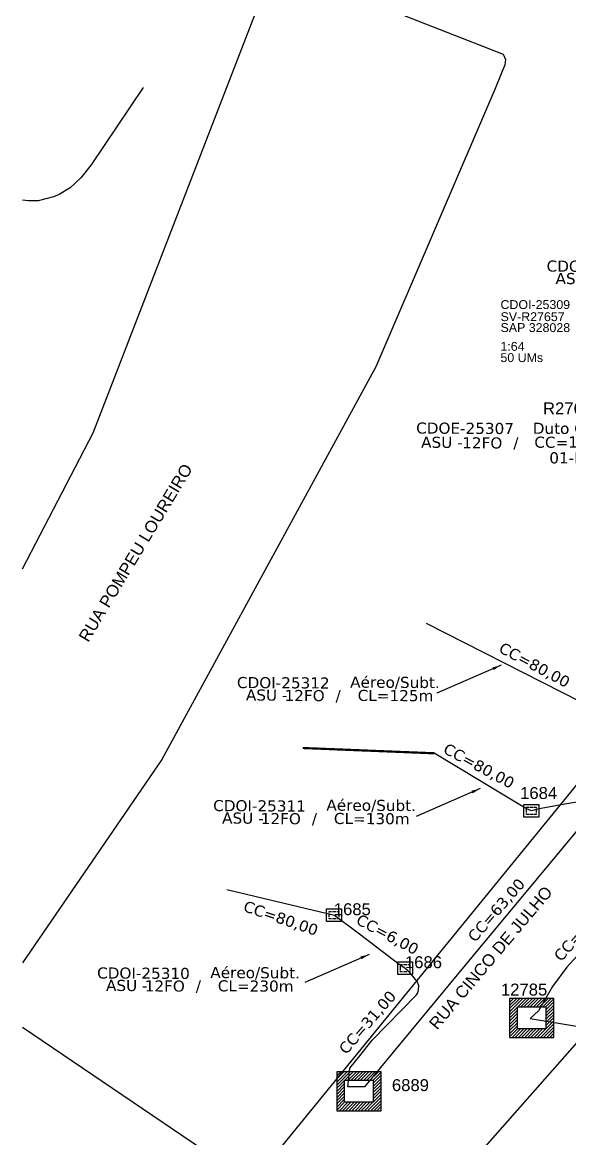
# Model space of a CAD drawing. Extents: x -89 to 1637, y 705 to 1299.
# Drawn here: x 328 to 451.4, y 837.3 to 1089 of the extents above; entities that cross this region are included whole.
import ezdxf
from ezdxf.enums import TextEntityAlignment as Align

# ---------------------------------------------------------------- set-up
doc = ezdxf.new("R2010")
doc.units = 0
for name, color, linetype in [('10.1-Caixas Subterrâneas', 5, 'Continuous'), ('CAP a instalar', 1, 'Continuous'), ('celulas gpon', 7, 'Continuous'), ('label_cabos', 7, 'Continuous'), ('Legenda', 1, 'Continuous'), ('locais', 7, 'Continuous'), ('locais legendas', 7, 'Continuous'), ('QUADRA', 7, 'Continuous'), ('surveys legendas', 7, 'Continuous')]:
    doc.layers.add(name, color=color, linetype=linetype)
doc.layers.add("20.0-LEGENDA DOS CDO'S", color=1, linetype='Continuous', lineweight=0)
doc.layers.add('Segmento Logradouro Texto', color=7, linetype='Continuous', lineweight=0)
doc.layers.add('EXTRA', color=50, linetype='Continuous', plot=False)
doc.styles.add('ARIAL', font='arial.ttf')
doc.styles.add('DIGICADE', font='arial.ttf')
doc.styles.add('siredit', font='verdana.ttf')
doc.styles.get("Standard").update_dxf_attribs({"font": 'arial.ttf'})
doc.dimstyles.new('CC', dxfattribs={"dimtxt": 1, "dimasz": 2, "dimexe": 0.18, "dimexo": 0.0625, "dimgap": 0.09, "dimtad": 0, "dimdec": 0, "dimrnd": 1, "dimzin": 0, "dimdsep": 46, "dimtxsty": 'siredit', "dimblk": 'NONE', "dimcen": 0, "dimse1": 1, "dimse2": 1, "dimsd1": 1, "dimsd2": 1, "dimclrt": 7, "dimadec": 0, "dimazin": 0, "dimtfac": 1, "dimtdec": 0, "dimtofl": 0, "dimtmove": 0, "dimatfit": 3, "dimfxl": 0, "dimtolj": 1, "dimtzin": 0, "dimarcsym": 0})

# ---------------------------------------------------------------- blocks, each defined once
blk = doc.blocks.new('MANHOLE_MS')
at = {"color": 0}
for p, q in [((-0.00000604, 0.00000542), (0.00000646, 0.00000542)), ((-0.00000604, -0.00000529), (-0.00000604, 0.00000542)), ((0.00000646, 0.00000542), (0.00000646, -0.00000529)), ((0.00000646, -0.00000529), (-0.00000604, -0.00000529))]:
    blk.add_line(p, q, dxfattribs=at)
for points in [[(-0.00000381, 0.00000234, 0), (-0.00000381, 0.00000319, 0), (-0.00000198, 0.00000319, 0)], [(-0.00000381, -0.00000131, 0), (-0.00000381, 0.00000156, 0)], [(-0.00000121, 0.00000319, 0), (0.00000167, 0.00000319, 0)], [(0.00000244, 0.00000319, 0), (0.00000422, 0.00000319, 0), (0.00000422, 0.00000234, 0)], [(0.00000422, 0.00000156, 0), (0.00000422, -0.00000131, 0)], [(-0.00000198, -0.00000306, 0), (-0.00000381, -0.00000306, 0), (-0.00000381, -0.00000209, 0)], [(0.00000167, -0.00000306, 0), (-0.00000121, -0.00000306, 0)], [(0.00000422, -0.00000209, 0), (0.00000422, -0.00000306, 0), (0.00000244, -0.00000306, 0)]]:
    blk.add_polyline3d(points, dxfattribs=at)
blk = doc.blocks.new('*X65')
at = {"color": 0, "linetype": 'Continuous'}
for p, q in [((-1.25, 0.34099), (-0.49099, 1.1)), ((-1.25, 0.517767), (-0.667767, 1.1)), ((-1.25, 0.694544), (-0.844544, 1.1)), ((-1.25, 0.87132), (-1.02132, 1.1)), ((-1.25, 1.048097), (-1.198097, 1.1)), ((-0.789214, 0.625), (-0.314214, 1.1)), ((-0.612437, 0.625), (-0.137437, 1.1)), ((-0.43566, 0.625), (0.03934, 1.1)), ((-0.258883, 0.625), (0.216117, 1.1)), ((-0.082107, 0.625), (0.392893, 1.1)), ((0.09467, 0.625), (0.56967, 1.1)), ((0.271447, 0.625), (0.746447, 1.1)), ((0.448223, 0.625), (0.923223, 1.1)), ((0.625, 0.625), (1.1, 1.1)), ((0.801777, 0.625), (1.25, 1.073223)), ((0.8035, 0.449947), (1.25, 0.896447)), ((0.8035, 0.27317), (1.25, 0.71967)), ((-1.25, 0.164214), (-0.8035, 0.610714)), ((-1.25, -0.012563), (-0.8035, 0.433937)), ((-1.25, -0.18934), (-0.8035, 0.25716)), ((-1.25, -0.366117), (-0.8035, 0.080383)), ((0.8035, 0.096393), (1.25, 0.542893)), ((0.8035, -0.080383), (1.25, 0.366117)), ((0.8035, -0.25716), (1.25, 0.18934)), ((0.8035, -0.433937), (1.25, 0.012563)), ((-1.25, -0.542893), (-0.8035, -0.096393)), ((-1.25, -0.71967), (-0.8035, -0.27317)), ((-1.25, -0.896447), (-0.8035, -0.449947)), ((-1.25, -1.073223), (-0.801777, -0.625)), ((-1.1, -1.1), (-0.625, -0.625)), ((-0.923223, -1.1), (-0.448223, -0.625)), ((-0.746447, -1.1), (-0.271447, -0.625)), ((-0.56967, -1.1), (-0.09467, -0.625)), ((-0.392893, -1.1), (0.082107, -0.625)), ((-0.216117, -1.1), (0.258883, -0.625)), ((-0.03934, -1.1), (0.43566, -0.625)), ((0.137437, -1.1), (0.612437, -0.625)), ((0.314214, -1.1), (0.789214, -0.625)), ((0.49099, -1.1), (1.25, -0.34099)), ((0.667767, -1.1), (1.25, -0.517767)), ((0.8035, -0.610714), (1.25, -0.164214)), ((0.844544, -1.1), (1.25, -0.694544)), ((1.02132, -1.1), (1.25, -0.87132)), ((1.198097, -1.1), (1.25, -1.048097))]:
    blk.add_line(p, q, dxfattribs=at)
blk = doc.blocks.new('MANHOLE_MQ')
at = {"color": 0, "linetype": 'Continuous'}
for p, q in [((0.00000623, 0.00000569), (-0.00000627, 0.00000569)), ((-0.00000627, 0.00000569), (-0.00000627, -0.00000531)), ((-0.00000404, 0.00000331), (0.00000399, 0.00000331)), ((-0.00000404, -0.00000294), (-0.00000404, 0.00000331)), ((0.00000399, 0.00000331), (0.00000399, -0.00000294)), ((0.00000623, -0.00000531), (0.00000623, 0.00000569)), ((0.00000399, -0.00000294), (-0.00000404, -0.00000294)), ((0.00000399, -0.00000294), (0.00000399, -0.00000294)), ((-0.00000627, -0.00000531), (0.00000623, -0.00000531))]:
    blk.add_line(p, q, dxfattribs=at)
at = {"color": 0, "linetype": 'Continuous', "xscale": 5e-06, "yscale": 5e-06, "zscale": 1e-05}
blk.add_blockref('*X65', (-0.00000002, 0.00000019), dxfattribs=at)
blk = doc.blocks.new('LEGENDA DOS CABOS')
at = {"layer": 'EXTRA', "color": 0, "style": 'siredit'}
for tag, p in [('ID', (4.6, 0.97)), ('XX', (9.03, 0.97))]:
    blk.add_attdef(tag, text='', height=0.48, rotation=359.69, dxfattribs=at).set_placement(p, align=Align.MIDDLE_CENTER)
at = {"layer": 'Legenda', "color": 0, "style": 'siredit'}
for tag, p in [('TIPO_CABO', (1.31, 0)), ('CABO', (4.69, -0.05)), ('/', (6.81, -0.05)), ('METROS', (10.03, -0.05))]:
    blk.add_attdef(tag, text='', height=0.8, rotation=359.69, dxfattribs=at).set_placement(p, align=Align.MIDDLE_CENTER)
blk = doc.blocks.new('Inst CB DT OCUP CFOA-SM-ASU-120-S-12')
at = {"layer": 'label_cabos', "color": 0, "style": 'siredit'}
for tag, flags, p in [('ID_ATIVIDADE', 3, (1.31, 2.67)), ('FATOR', 1, (11.56, 2.55))]:
    blk.add_attdef(tag, text='', height=1, rotation=359.69, dxfattribs=dict(at, flags=flags)).set_placement(p, align=Align.MIDDLE_CENTER)
for tag, p in [('DESTINO_CABO', (3.13, 1.26)), ('TIPO_CABO', (13.11, 1.24)), ('TIPO_CABO', (1.26, 0)), ('CABO', (4.69, -0.05)), ('/', (7.71, -0.05)), ('LANCE', (10.91, 0)), ('UND', (15.96, 0)), ('FID', (13.15, -1.41))]:
    blk.add_attdef(tag, text='', height=1, rotation=359.69, dxfattribs=at).set_placement(p, align=Align.MIDDLE_CENTER)
blk.add_attdef('QTDE', (12.43, -0.47), '', height=1, rotation=359.69, dxfattribs=at)
blk = doc.blocks.new('_None')

msp = doc.modelspace()

# ---------------------------------------------------------------- linework, layer by layer
at = {"layer": 'CAP a instalar', "color": 8, "ltscale": 5}
for points in [[(541.51, 989.54), (520.54, 986.46), (506.99, 969.22), (491.7, 955), (472.95, 934.28), (470.7, 932.1), (468.3, 931.33), (465.67, 930.85), (463.34, 930.84), (460.93, 931.66), (459.62, 932.54), (458.41, 933.43), (419.09, 953.46), (419.09, 953.46)], [(541.51, 989.54), (521.04, 985.86), (508.74, 969.46), (467.06, 926.6), (461.49, 919.67), (458.49, 916.29), (454.43, 913.43), (454.43, 913.43), (450.29, 912.71), (444.17, 911.61), (442.69, 911.18), (441.27, 911.91), (420.86, 924.19)], [(463.68, 919.59), (429.62, 878.62), (405.13, 849.03), (405.13, 849.03), (401.43, 849.03), (401.84, 853.18), (404.07, 855.95), (406.88, 859.48), (406.88, 859.48), (416.91, 869.7), (416.91, 869.7), (417.15, 870.18), (417.34, 870.86), (417.38, 871.81), (417.03, 872.76), (415.4, 874.75), (414.27, 875.75), (412.97, 876.57), (403.99, 883.43), (398.41, 887.63), (374.15, 893.38)], [(475.33, 896.4), (463.56, 889.94), (450.72, 876), (447.55, 871.62), (444.34, 866.12), (442.49, 864.4)], [(442.49, 864.4), (498.3, 855.16)]]:
    msp.add_lwpolyline(points, dxfattribs=at)
at = {"layer": 'CAP a instalar', "color": 8, "ltscale": 5, "const_width": 0.5}
msp.add_lwpolyline([(420.86, 924.19), (391.25, 925.38)], dxfattribs=at)
at = {"layer": 'QUADRA'}
for points in [[(328.04, 965.79), (343.97, 996.46), (384.6, 1101.44), (385.7, 1104.21), (385.7, 1104.21), (406.23, 1093.63), (436.37, 1081.79), (436.94, 1080.63), (436.8, 1079.39), (434.69, 1074.2), (407.69, 1011.31), (359.5, 922.77), (328.04, 876.95)], [(328.04, 965.79), (343.97, 996.46), (384.6, 1101.44), (385.7, 1104.21), (385.7, 1104.21), (406.23, 1093.63), (436.37, 1081.79), (436.94, 1080.63), (436.8, 1079.39), (434.69, 1074.2), (407.69, 1011.31), (359.5, 922.77), (328.04, 876.95)], [(355.29, 1074.26), (343.56, 1056.82), (341.22, 1053.95), (338.81, 1051.69), (336.31, 1050.16), (335.09, 1049.64), (331.64, 1048.77), (329.41, 1048.7), (328.04, 1048.89)], [(355.29, 1074.26), (343.56, 1056.82), (341.22, 1053.95), (338.81, 1051.69), (336.31, 1050.16), (335.09, 1049.64), (331.64, 1048.77), (329.41, 1048.7), (328.04, 1048.89)], [(328.04, 862.43), (377.74, 828.8), (378.98, 828.35), (380.31, 828.51), (381.38, 829.3), (552.21, 1038.67), (552.14, 1039.9), (551.42, 1040.96), (512.2, 1074.26)], [(328.04, 862.43), (377.74, 828.8), (378.98, 828.35), (380.31, 828.51), (381.38, 829.3), (552.21, 1038.67), (552.14, 1039.9), (551.42, 1040.96), (512.2, 1074.26)], [(643.9, 986.55), (596.31, 1018.85), (594.94, 1018.72), (593.85, 1017.98), (458.08, 864.79), (412.17, 812.59), (412.01, 810.38), (412.01, 810.38), (412.87, 809.41), (446, 786.99)], [(643.9, 986.55), (596.31, 1018.85), (594.94, 1018.72), (593.85, 1017.98), (458.08, 864.79), (412.17, 812.59), (412.01, 810.38), (412.01, 810.38), (412.87, 809.41), (446, 786.99)]]:
    msp.add_lwpolyline(points, dxfattribs=at)

# ---------------------------------------------------------------- block references
at = {"layer": '10.1-Caixas Subterrâneas', "color": 30, "xscale": 799468.8857778955, "yscale": 799468.8857778955, "zscale": 799468.8857778955, "rotation": 180.000000000063}
for p in [(442.82, 864.7), (403.87, 848.16)]:
    msp.add_blockref('MANHOLE_MQ', p, dxfattribs=at)
at = {"layer": 'label_cabos', "color": 0, "lineweight": 0}
ref = msp.add_blockref('LEGENDA DOS CABOS', (446.04, 1029.9), dxfattribs=dict(at, xscale=2.5, yscale=2.5, zscale=2.5))
ref.add_attrib('ID', 'CDOI-25309', dxfattribs={"color": 0, "height": 2.5, "rotation": 359.69, "style": 'siredit'}).set_placement((456.64, 1033.98), align=Align.MIDDLE_CENTER)
ref.add_attrib('CABO', '12FO', dxfattribs={"color": 0, "height": 2.5, "rotation": 359.69, "style": 'siredit'}).set_placement((461.45, 1031.09), align=Align.MIDDLE_CENTER)
ref.add_attrib('METROS', 'CL=120m', dxfattribs={"color": 0, "height": 2.5, "rotation": 359.69, "style": 'siredit'}).set_placement((481.94, 1031.09), align=Align.MIDDLE_CENTER)
ref.add_attrib('XX', 'Aéreo/Subt.', dxfattribs={"color": 0, "height": 2.5, "rotation": 359.69, "style": 'siredit'}).set_placement((481.81, 1034.09), align=Align.MIDDLE_CENTER)
ref.add_attrib('/', '/', dxfattribs={"color": 0, "height": 2.5, "rotation": 359.69, "style": 'siredit'}).set_placement((469.02, 1031.09), align=Align.MIDDLE_CENTER)
ref.add_attrib('TIPO_CABO', 'ASU -', dxfattribs={"color": 0, "height": 2.5, "rotation": 359.69, "style": 'siredit'}).set_placement((452.89, 1031.21), align=Align.MIDDLE_CENTER)
ref = msp.add_blockref('Inst CB DT OCUP CFOA-SM-ASU-120-S-12', (419.99, 994.3), dxfattribs=dict(at, xscale=2.5, yscale=2.5, zscale=2.5))
ref.add_attrib('DESTINO_CABO', 'CDOE-25307', dxfattribs={"color": 0, "height": 2.5, "rotation": 359.69, "style": 'siredit'}).set_placement((427.81, 997.46), align=Align.MIDDLE_CENTER)
ref.add_attrib('CABO', '12FO', dxfattribs={"color": 0, "height": 2.5, "rotation": 359.69, "style": 'siredit'}).set_placement((431.7, 994.17), align=Align.MIDDLE_CENTER)
ref.add_attrib('TIPO_CABO', 'Duto Ocup.', dxfattribs={"color": 0, "height": 2.5, "rotation": 359.69, "style": 'siredit'}).set_placement((452.76, 997.42), align=Align.MIDDLE_CENTER)
ref.add_attrib('/', '/', dxfattribs={"color": 0, "height": 2.5, "rotation": 359.69, "style": 'siredit'}).set_placement((439.27, 994.17), align=Align.MIDDLE_CENTER)
ref.add_attrib('TIPO_CABO', 'ASU - ', dxfattribs={"color": 0, "height": 2.5, "rotation": 359.69, "style": 'siredit'}).set_placement((423.14, 994.29), align=Align.MIDDLE_CENTER)
ref.add_attrib('FID', '01-LC2', dxfattribs={"color": 0, "height": 2.5, "rotation": 359.69, "style": 'siredit'}).set_placement((452.85, 990.77), align=Align.MIDDLE_CENTER)
ref.add_attrib('LANCE', 'CC=', dxfattribs={"color": 0, "height": 2.5, "rotation": 359.69, "style": 'siredit'}).set_placement((447.26, 994.31), align=Align.MIDDLE_CENTER)
ref.add_attrib('QTDE', '110', (451.06, 993.12), dxfattribs={"color": 0, "height": 2.5, "rotation": 359.69, "style": 'siredit'})
ref.add_attrib('UND', 'm', dxfattribs={"color": 0, "height": 2.5, "rotation": 359.69, "style": 'siredit'}).set_placement((459.9, 994.31), align=Align.MIDDLE_CENTER)
ref = msp.add_blockref('LEGENDA DOS CABOS', (376.26, 936.01), dxfattribs=dict(at, xscale=2.5, yscale=2.5, zscale=2.5))
ref.add_attrib('ID', 'CDOI-25312', dxfattribs={"color": 0, "height": 2.5, "rotation": 359.69, "style": 'siredit'}).set_placement((386.85, 940.09), align=Align.MIDDLE_CENTER)
ref.add_attrib('CABO', '12FO', dxfattribs={"color": 0, "height": 2.5, "rotation": 359.69, "style": 'siredit'}).set_placement((391.66, 937.2), align=Align.MIDDLE_CENTER)
ref.add_attrib('METROS', 'CL=125m', dxfattribs={"color": 0, "height": 2.5, "rotation": 359.69, "style": 'siredit'}).set_placement((412.15, 937.2), align=Align.MIDDLE_CENTER)
ref.add_attrib('XX', 'Aéreo/Subt.', dxfattribs={"color": 0, "height": 2.5, "rotation": 359.69, "style": 'siredit'}).set_placement((412.02, 940.19), align=Align.MIDDLE_CENTER)
ref.add_attrib('/', '/', dxfattribs={"color": 0, "height": 2.5, "rotation": 359.69, "style": 'siredit'}).set_placement((399.23, 937.2), align=Align.MIDDLE_CENTER)
ref.add_attrib('TIPO_CABO', 'ASU -', dxfattribs={"color": 0, "height": 2.5, "rotation": 359.69, "style": 'siredit'}).set_placement((383.11, 937.32), align=Align.MIDDLE_CENTER)
ref = msp.add_blockref('LEGENDA DOS CABOS', (370.89, 908.27), dxfattribs=dict(at, xscale=2.5, yscale=2.5, zscale=2.5))
ref.add_attrib('ID', 'CDOI-25311', dxfattribs={"color": 0, "height": 2.5, "rotation": 359.69, "style": 'siredit'}).set_placement((381.49, 912.35), align=Align.MIDDLE_CENTER)
ref.add_attrib('CABO', '12FO', dxfattribs={"color": 0, "height": 2.5, "rotation": 359.69, "style": 'siredit'}).set_placement((386.3, 909.46), align=Align.MIDDLE_CENTER)
ref.add_attrib('METROS', 'CL=130m', dxfattribs={"color": 0, "height": 2.5, "rotation": 359.69, "style": 'siredit'}).set_placement((406.79, 909.46), align=Align.MIDDLE_CENTER)
ref.add_attrib('XX', 'Aéreo/Subt.', dxfattribs={"color": 0, "height": 2.5, "rotation": 359.69, "style": 'siredit'}).set_placement((406.66, 912.46), align=Align.MIDDLE_CENTER)
ref.add_attrib('/', '/', dxfattribs={"color": 0, "height": 2.5, "rotation": 359.69, "style": 'siredit'}).set_placement((393.87, 909.46), align=Align.MIDDLE_CENTER)
ref.add_attrib('TIPO_CABO', 'ASU -', dxfattribs={"color": 0, "height": 2.5, "rotation": 359.69, "style": 'siredit'}).set_placement((377.74, 909.58), align=Align.MIDDLE_CENTER)
ref = msp.add_blockref('LEGENDA DOS CABOS', (344.73, 870.55), dxfattribs=dict(at, xscale=2.5, yscale=2.5, zscale=2.5))
ref.add_attrib('ID', 'CDOI-25310', dxfattribs={"color": 0, "height": 2.5, "rotation": 359.69, "style": 'siredit'}).set_placement((355.33, 874.62), align=Align.MIDDLE_CENTER)
ref.add_attrib('CABO', '12FO', dxfattribs={"color": 0, "height": 2.5, "rotation": 359.69, "style": 'siredit'}).set_placement((360.14, 871.73), align=Align.MIDDLE_CENTER)
ref.add_attrib('METROS', 'CL=230m', dxfattribs={"color": 0, "height": 2.5, "rotation": 359.69, "style": 'siredit'}).set_placement((380.63, 871.73), align=Align.MIDDLE_CENTER)
ref.add_attrib('XX', 'Aéreo/Subt.', dxfattribs={"color": 0, "height": 2.5, "rotation": 359.69, "style": 'siredit'}).set_placement((380.5, 874.73), align=Align.MIDDLE_CENTER)
ref.add_attrib('/', '/', dxfattribs={"color": 0, "height": 2.5, "rotation": 359.69, "style": 'siredit'}).set_placement((367.71, 871.73), align=Align.MIDDLE_CENTER)
ref.add_attrib('TIPO_CABO', 'ASU -', dxfattribs={"color": 0, "height": 2.5, "rotation": 359.69, "style": 'siredit'}).set_placement((351.58, 871.85), align=Align.MIDDLE_CENTER)
at = {"layer": 'locais', "color": 30, "xscale": 268800, "yscale": 268800, "zscale": 268800}
for p in [(442.69, 911.18), (398.23, 887.69), (414.27, 875.75)]:
    msp.add_blockref('MANHOLE_MS', p, dxfattribs=at)

# ---------------------------------------------------------------- texts
at = {"layer": "20.0-LEGENDA DOS CDO'S", "color": 1, "lineweight": 0, "style": 'ARIAL'}
for s, p in [('CDOI-25309', (435.81, 1024.35)), ('SV-R27657', (435.82, 1021.62)), ('SAP 328028', (435.81, 1019.16)), ('1:64', (435.79, 1014.93)), ('50 UMs', (435.79, 1012.39))]:
    msp.add_text(s, height=2, rotation=359.9724, dxfattribs=at).set_placement(p)
at = {"layer": 'celulas gpon', "style": 'siredit'}
for s, rotation, p in [('CC=80,00', 331.7546, (435.19, 947.15)), ('CC=80,00', 331.7546, (422.67, 924.41)), ('CC=63,00', 49.0446, (430.07, 881.43)), ('CC=17,00', 49.0446, (449.48, 877.07)), ('CC=80,00', 341.0751, (377.64, 888.68)), ('CC=6,00', 331.7546, (403.02, 885.89)), ('CC=31,00', 49.0446, (401.02, 856.12))]:
    msp.add_text(s, height=2.5, rotation=rotation, dxfattribs=at).set_placement(p)
at = {"layer": 'locais legendas', "color": 30}
for s, p in [('1684', (440.22, 913.89)), ('1685', (398.23, 887.69)), ('1686', (414.27, 875.75)), ('12785', (435.9, 869.58)), ('6889', (411.33, 848.04))]:
    msp.add_text(s, height=2.688, dxfattribs=at).set_placement(p)
at = {"layer": 'Segmento Logradouro Texto', "color": 0, "linetype": 'Continuous', "char_height": 2.688, "attachment_point": 1, "style": 'DIGICADE'}
for s, insert, width, rotation in [('\\fArial|b0|i0|c0|p34;\\W1.0000000000;\\T1.0000000000;\\o\\lRUA POMPEU LOUREIRO', (340.58, 950.44), 46.6513, 58.9833), ('\\fArial|b0|i0|c0|p34;\\W1.0000000000;\\T1.0000000000;\\o\\lRUA POMPEU LOUREIRO', (340.58, 950.44), 46.6513, 58.9833), ('\\fArial|b0|i0|c0|p34;\\W1.0000000000;\\T1.0000000000;\\o\\lRUA CINCO DE JULHO', (419.46, 863.4), 41.433, 49.9158)]:
    msp.add_mtext(s, dxfattribs=dict(at, insert=insert, width=width, rotation=rotation))
at = {"layer": 'surveys legendas', "color": 0}
msp.add_text('R27657 - 15 - 50 - 300', height=2.688, dxfattribs=at).set_placement((445.38, 1000.6))

# ---------------------------------------------------------------- leaders
at = {"layer": 'label_cabos'}
for points in [[(435.96, 944.05), (421.48, 937.71)], [(431.25, 916.25), (416.77, 909.91)], [(406.19, 878.86), (391.7, 872.52)]]:
    msp.add_leader(points, dimstyle='CC', override={"dimgap": 0.09, "dimtad": 0}, dxfattribs=at)

doc.saveas('drawing.dxf')
